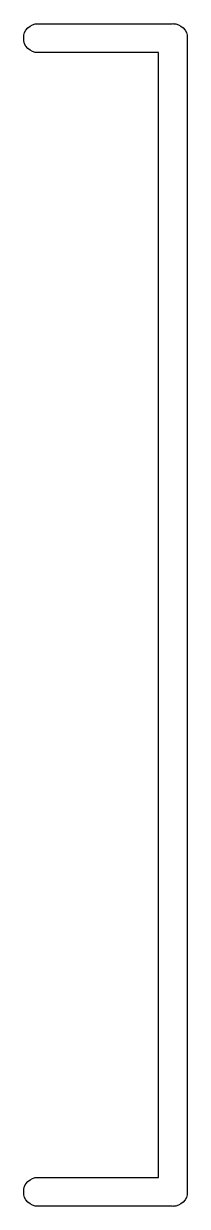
# Model space of a CAD drawing. Extents: x -13 to 127, y -89 to 15.
# Drawn here: x 108.69 to 109.54, y -5.3 to 0.86 of the extents above; entities that cross this region are included whole.
import ezdxf

# ---------------------------------------------------------------- set-up
doc = ezdxf.new("R2010")
doc.units = 0
doc.layers.add('BLACK', color=7, linetype='CONTINUOUS')

msp = doc.modelspace()

# ---------------------------------------------------------------- linework, layer by layer
at = {"layer": 'BLACK', "linetype": 'CONTINUOUS'}
for p, q in [((108.688, 0.7947), (108.692, 0.80884)), ((108.692, 0.80884), (108.699, 0.82187)), ((108.699, 0.82187), (108.709, 0.83329)), ((108.709, 0.83329), (108.72, 0.84266)), ((108.72, 0.84266), (108.733, 0.84962)), ((108.733, 0.84962), (108.747, 0.85391)), ((108.747, 0.85391), (108.758, 0.855)), ((108.758, 0.855), (109.458, 0.855)), ((109.458, 0.855), (109.462, 0.85536)), ((109.462, 0.85536), (109.466, 0.855)), ((109.466, 0.855), (109.477, 0.85391)), ((109.477, 0.85391), (109.491, 0.84962)), ((109.491, 0.84962), (109.504, 0.84266)), ((109.504, 0.84266), (109.515, 0.83329)), ((109.515, 0.83329), (109.525, 0.82187)), ((109.525, 0.82187), (109.532, 0.80884)), ((109.532, 0.80884), (109.536, 0.7947)), ((108.687, 0.78), (108.688, 0.7947)), ((108.688, 0.7653), (108.687, 0.78)), ((108.692, 0.75116), (108.688, 0.7653)), ((108.699, 0.73813), (108.692, 0.75116)), ((108.709, 0.72671), (108.699, 0.73813)), ((109.536, 0.7947), (109.537, 0.78)), ((109.537, 0.78), (109.537, 0.77633)), ((109.537, 0.77633), (109.537, -5.21632)), ((108.72, 0.71734), (108.709, 0.72671)), ((108.733, 0.71037), (108.72, 0.71734)), ((108.747, 0.70609), (108.733, 0.71037)), ((108.758, 0.705), (108.747, 0.70609)), ((109.387, 0.705), (108.758, 0.705)), ((109.387, -5.145), (109.387, 0.705)), ((108.709, -5.16671), (108.72, -5.15734)), ((108.72, -5.15734), (108.733, -5.15037)), ((108.733, -5.15037), (108.747, -5.14609)), ((108.747, -5.14609), (108.758, -5.145)), ((108.758, -5.145), (109.387, -5.145)), ((108.687, -5.22), (108.688, -5.2053)), ((108.688, -5.2347), (108.687, -5.22)), ((108.688, -5.2053), (108.692, -5.19116)), ((108.692, -5.19116), (108.699, -5.17813)), ((108.699, -5.17813), (108.709, -5.16671)), ((109.537, -5.22), (109.536, -5.2347)), ((109.537, -5.21632), (109.537, -5.22)), ((108.692, -5.24884), (108.688, -5.2347)), ((108.699, -5.26187), (108.692, -5.24884)), ((108.709, -5.27329), (108.699, -5.26187)), ((108.72, -5.28266), (108.709, -5.27329)), ((108.733, -5.28963), (108.72, -5.28266)), ((109.504, -5.28266), (109.491, -5.28963)), ((109.515, -5.27329), (109.504, -5.28266)), ((109.525, -5.26187), (109.515, -5.27329)), ((109.532, -5.24884), (109.525, -5.26187)), ((109.536, -5.2347), (109.532, -5.24884)), ((108.747, -5.29391), (108.733, -5.28963)), ((108.758, -5.295), (108.747, -5.29391)), ((109.458, -5.295), (108.758, -5.295)), ((109.462, -5.29536), (109.458, -5.295)), ((109.466, -5.295), (109.462, -5.29536)), ((109.477, -5.29391), (109.466, -5.295)), ((109.491, -5.28963), (109.477, -5.29391))]:
    msp.add_line(p, q, dxfattribs=at)

doc.saveas('drawing.dxf')
